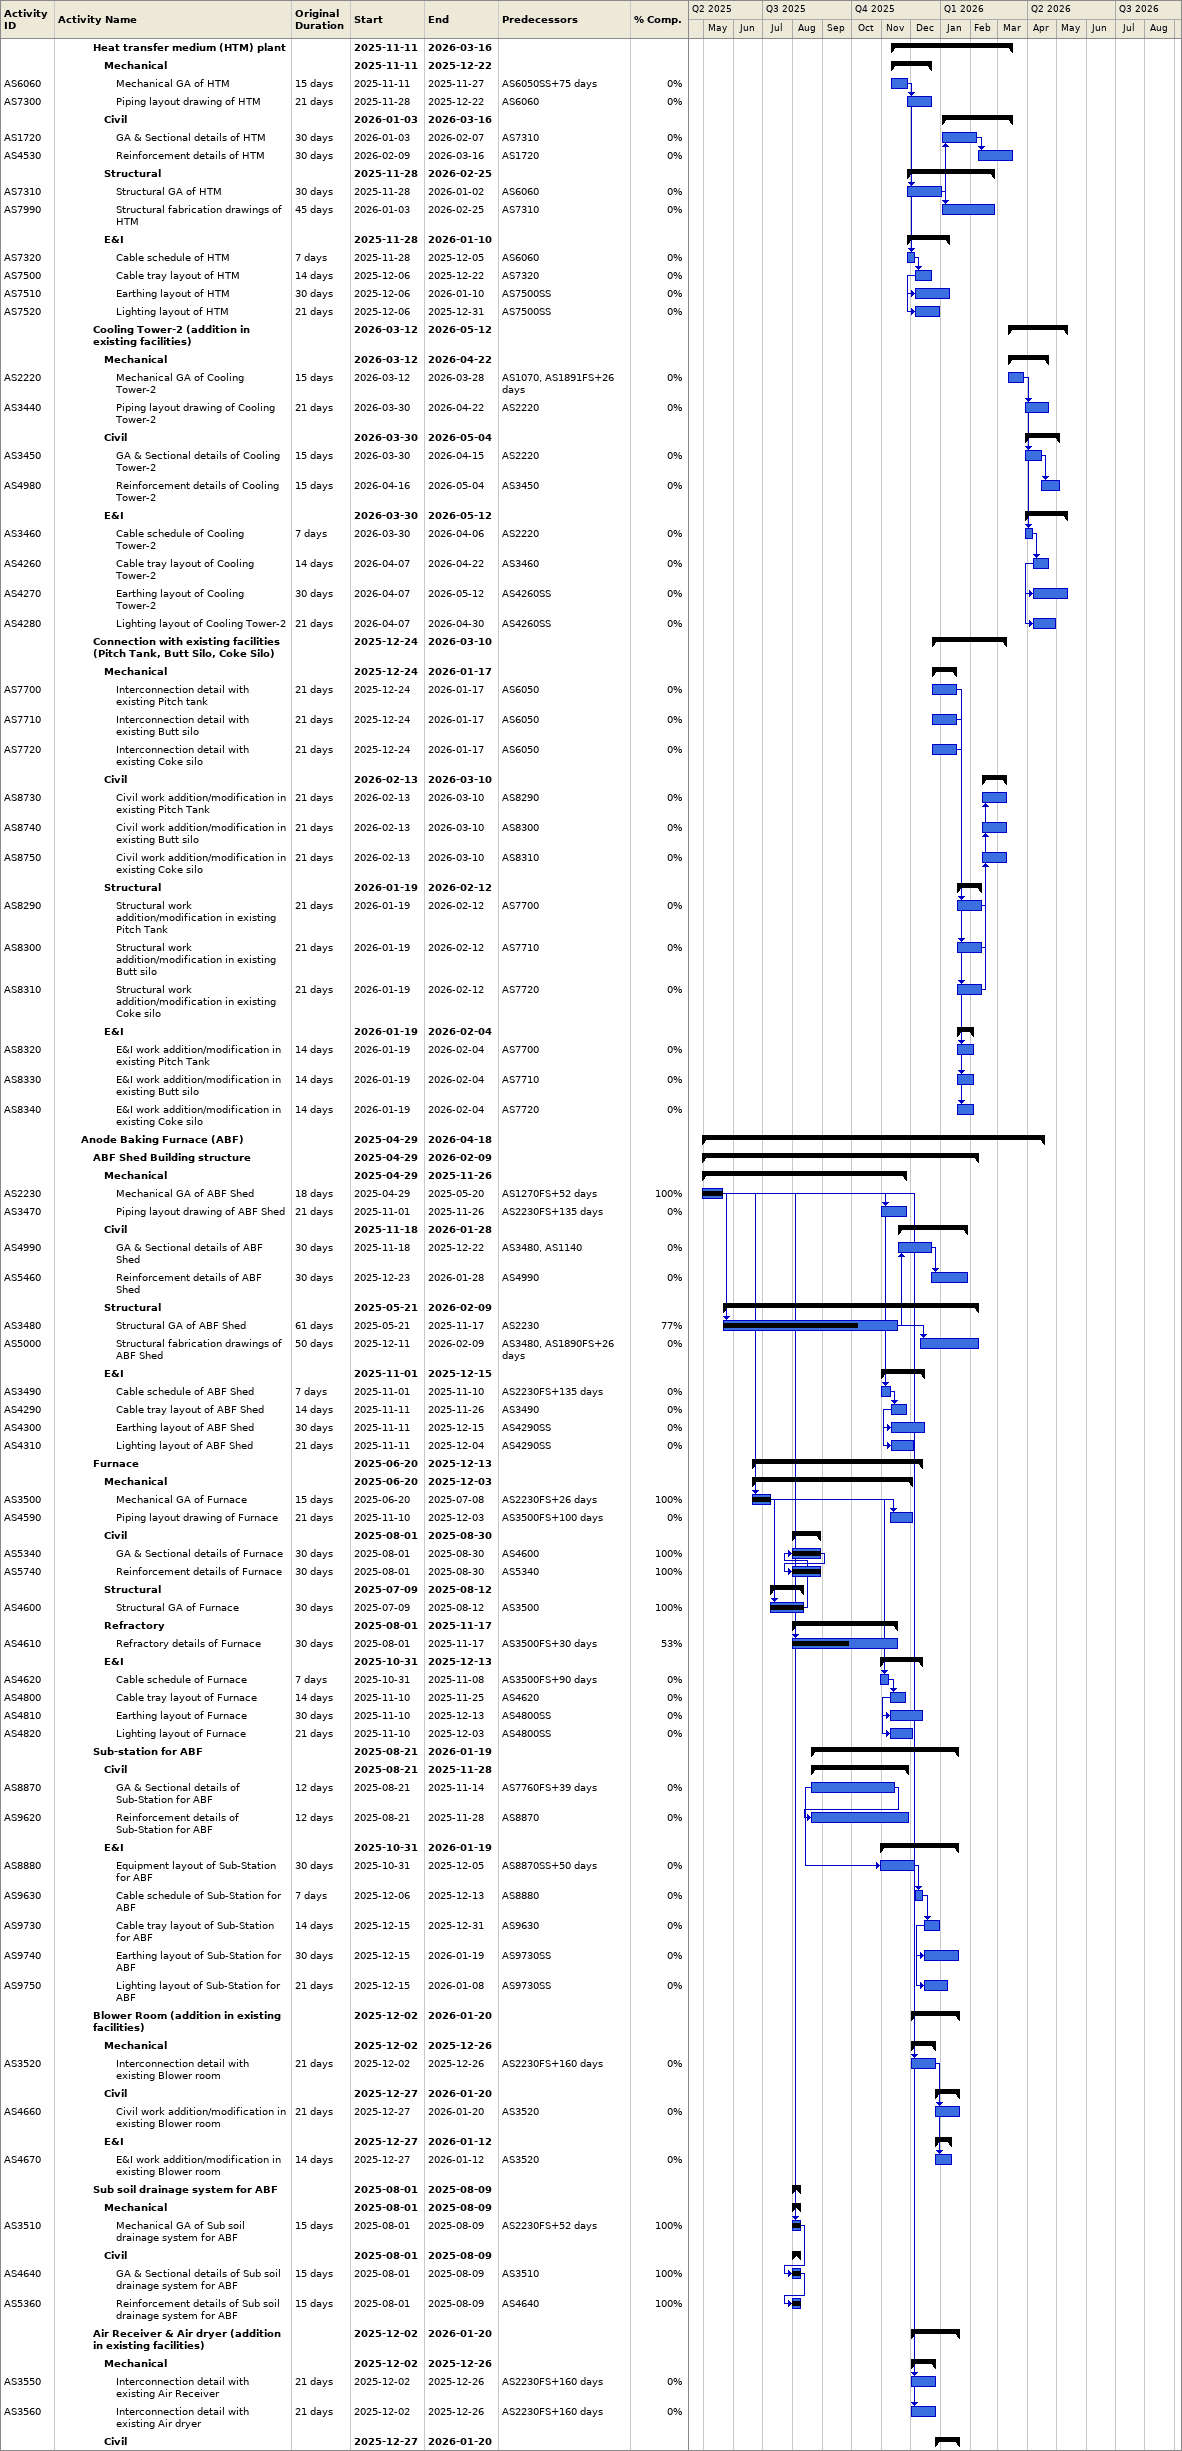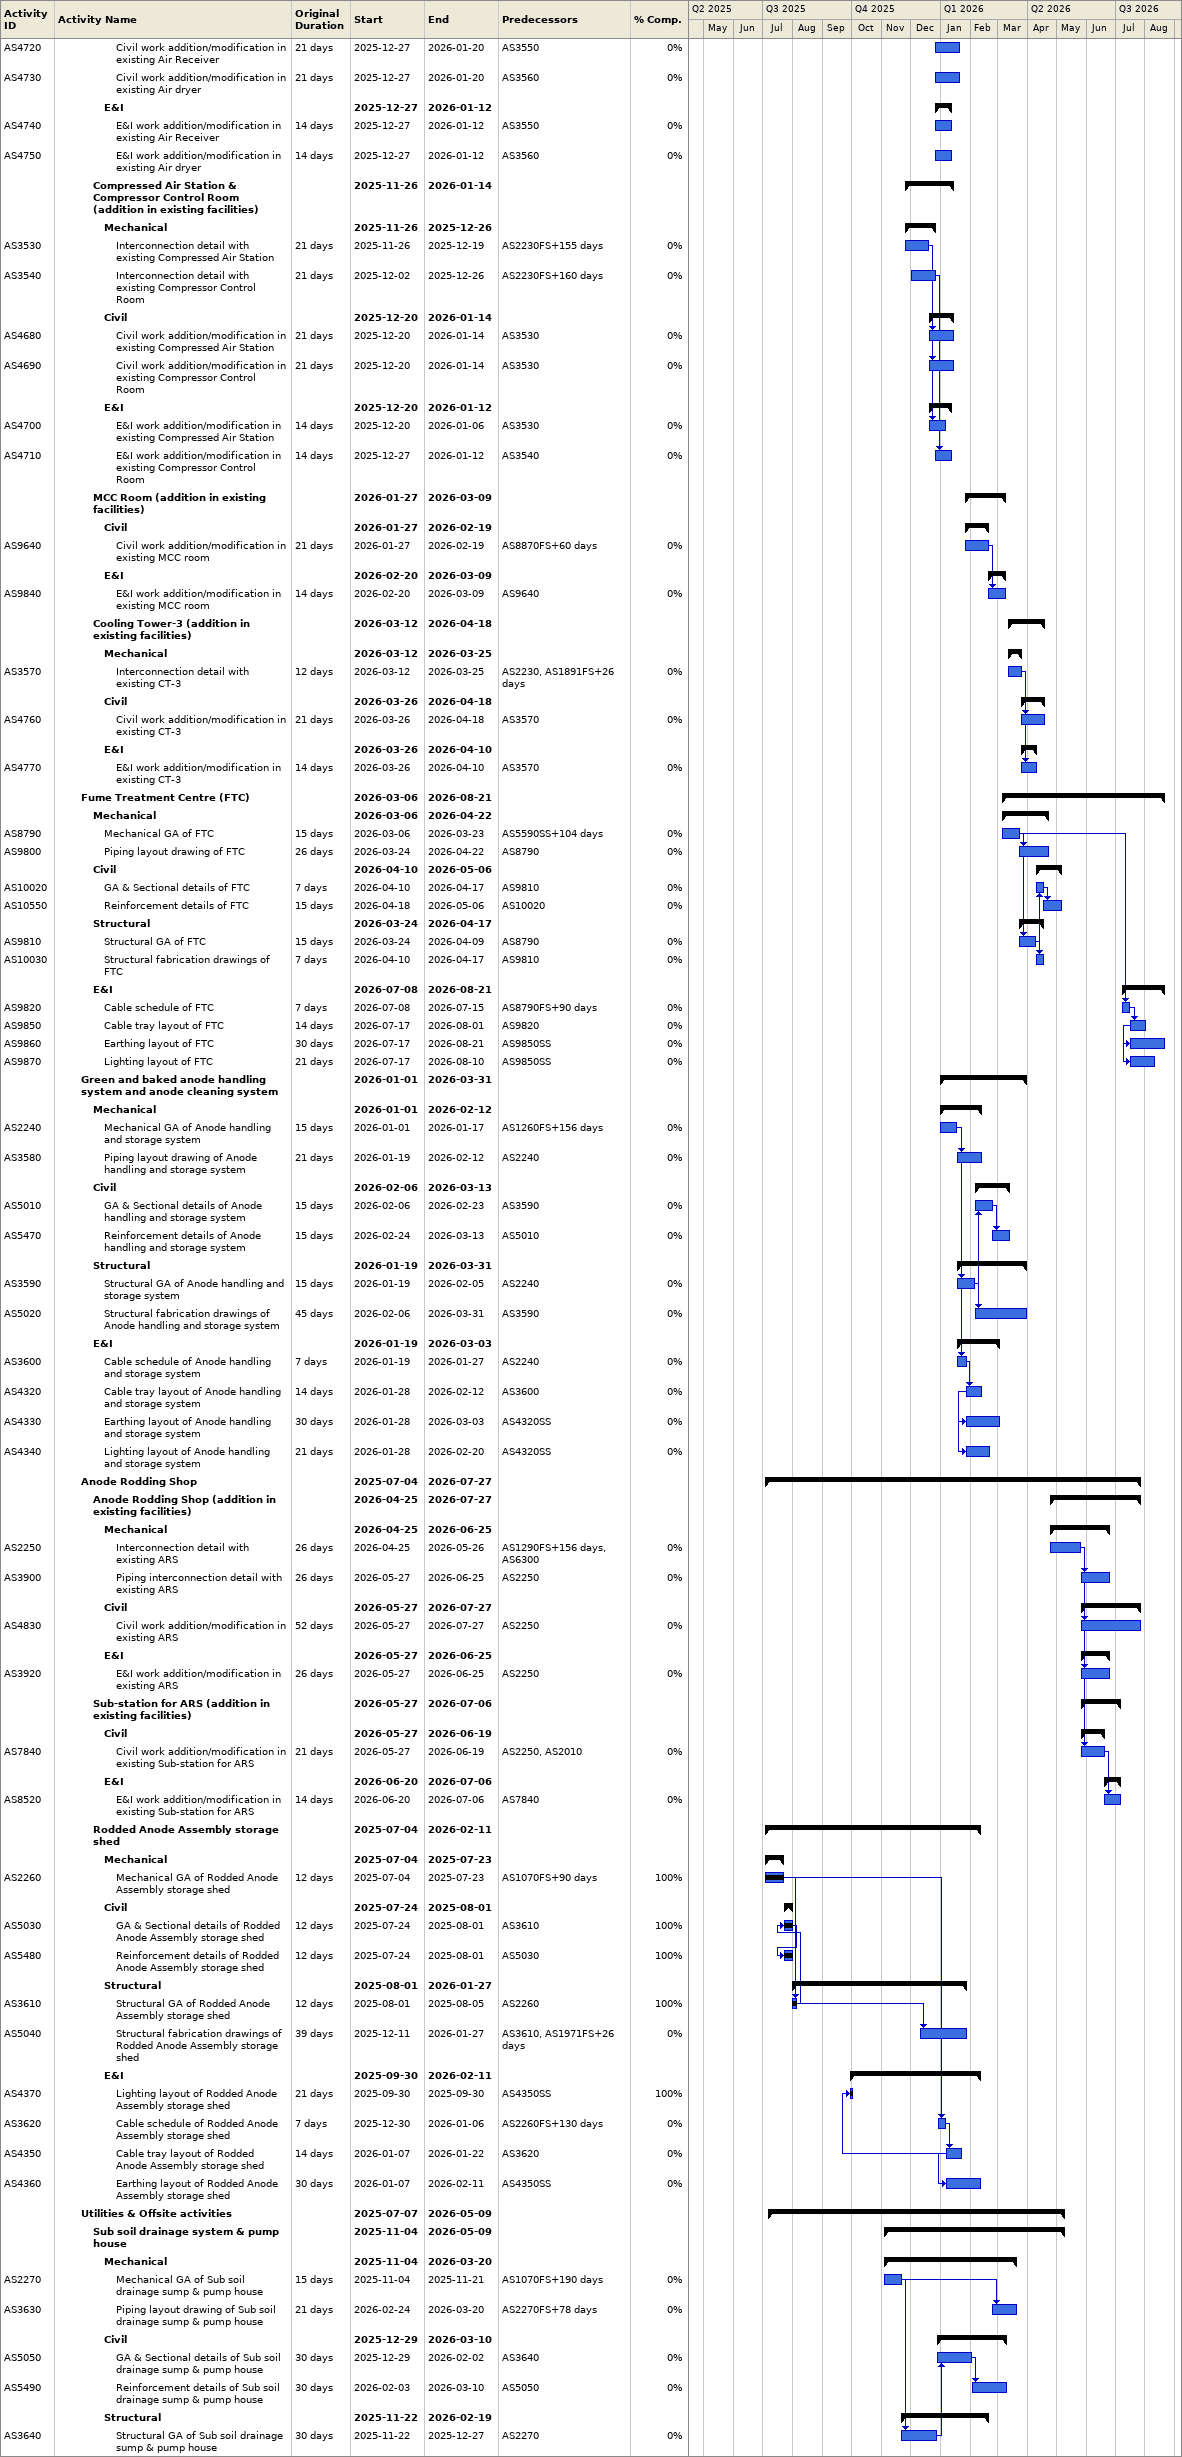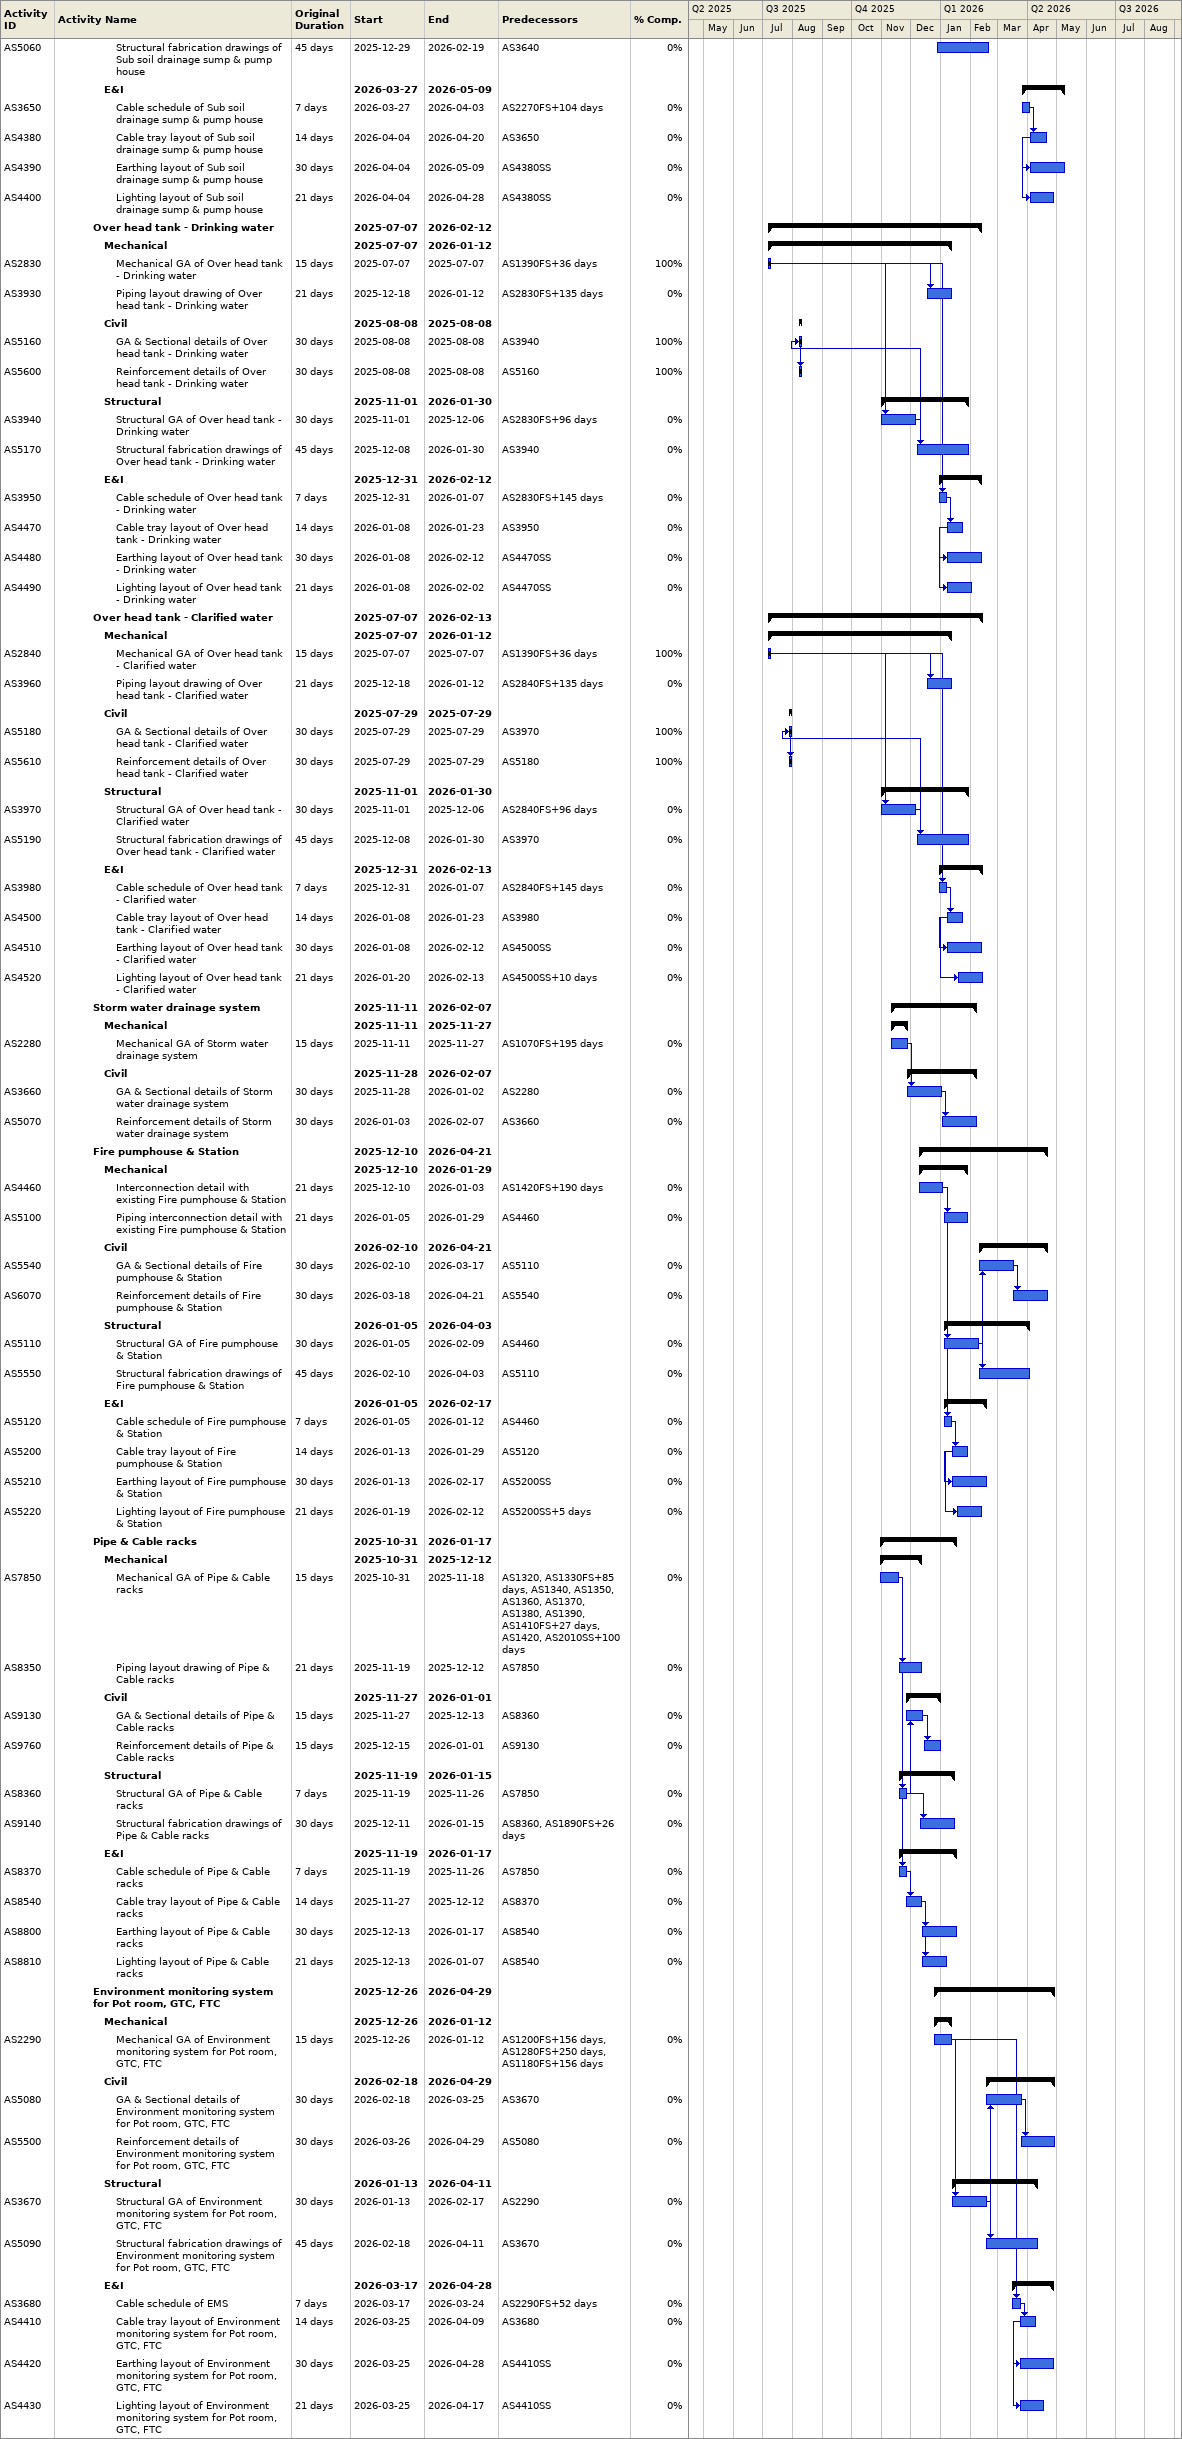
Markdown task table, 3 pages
| ID | Level | Task | Original duration | Start | Finish | Predecessors | % complete |
|---|---|---|---|---|---|---|---|
|  | 4 | **Heat transfer medium (HTM) plant** |  | 2025-11-11 | 2026-03-16 |  |  |
|  | 5 | **Mechanical** |  | 2025-11-11 | 2025-12-22 |  |  |
| AS6060 | 6 | Mechanical GA of HTM | 15d | 2025-11-11 | 2025-11-27 | AS6050SS+75d | 0 |
| AS7300 | 6 | Piping layout drawing of HTM | 21d | 2025-11-28 | 2025-12-22 | AS6060 | 0 |
|  | 5 | **Civil** |  | 2026-01-03 | 2026-03-16 |  |  |
| AS1720 | 6 | GA & Sectional details of HTM | 30d | 2026-01-03 | 2026-02-07 | AS7310 | 0 |
| AS4530 | 6 | Reinforcement details of HTM | 30d | 2026-02-09 | 2026-03-16 | AS1720 | 0 |
|  | 5 | **Structural** |  | 2025-11-28 | 2026-02-25 |  |  |
| AS7310 | 6 | Structural GA of HTM | 30d | 2025-11-28 | 2026-01-02 | AS6060 | 0 |
| AS7990 | 6 | Structural fabrication drawings of HTM | 45d | 2026-01-03 | 2026-02-25 | AS7310 | 0 |
|  | 5 | **E&I** |  | 2025-11-28 | 2026-01-10 |  |  |
| AS7320 | 6 | Cable schedule of HTM | 7d | 2025-11-28 | 2025-12-05 | AS6060 | 0 |
| AS7500 | 6 | Cable tray layout of HTM | 14d | 2025-12-06 | 2025-12-22 | AS7320 | 0 |
| AS7510 | 6 | Earthing layout of HTM | 30d | 2025-12-06 | 2026-01-10 | AS7500SS | 0 |
| AS7520 | 6 | Lighting layout of HTM | 21d | 2025-12-06 | 2025-12-31 | AS7500SS | 0 |
|  | 4 | **Cooling Tower-2 (addition in existing facilities)** |  | 2026-03-12 | 2026-05-12 |  |  |
|  | 5 | **Mechanical** |  | 2026-03-12 | 2026-04-22 |  |  |
| AS2220 | 6 | Mechanical GA of Cooling Tower-2 | 15d | 2026-03-12 | 2026-03-28 | AS1070, AS1891FS+26d | 0 |
| AS3440 | 6 | Piping layout drawing of Cooling Tower-2 | 21d | 2026-03-30 | 2026-04-22 | AS2220 | 0 |
|  | 5 | **Civil** |  | 2026-03-30 | 2026-05-04 |  |  |
| AS3450 | 6 | GA & Sectional details of Cooling Tower-2 | 15d | 2026-03-30 | 2026-04-15 | AS2220 | 0 |
| AS4980 | 6 | Reinforcement details of Cooling Tower-2 | 15d | 2026-04-16 | 2026-05-04 | AS3450 | 0 |
|  | 5 | **E&I** |  | 2026-03-30 | 2026-05-12 |  |  |
| AS3460 | 6 | Cable schedule of Cooling Tower-2 | 7d | 2026-03-30 | 2026-04-06 | AS2220 | 0 |
| AS4260 | 6 | Cable tray layout of Cooling Tower-2 | 14d | 2026-04-07 | 2026-04-22 | AS3460 | 0 |
| AS4270 | 6 | Earthing layout of Cooling Tower-2 | 30d | 2026-04-07 | 2026-05-12 | AS4260SS | 0 |
| AS4280 | 6 | Lighting layout of Cooling Tower-2 | 21d | 2026-04-07 | 2026-04-30 | AS4260SS | 0 |
|  | 4 | **Connection with existing facilities (Pitch Tank, Butt Silo, Coke Silo)** |  | 2025-12-24 | 2026-03-10 |  |  |
|  | 5 | **Mechanical** |  | 2025-12-24 | 2026-01-17 |  |  |
| AS7700 | 6 | Interconnection detail with existing Pitch tank | 21d | 2025-12-24 | 2026-01-17 | AS6050 | 0 |
| AS7710 | 6 | Interconnection detail with existing Butt silo | 21d | 2025-12-24 | 2026-01-17 | AS6050 | 0 |
| AS7720 | 6 | Interconnection detail with existing Coke silo | 21d | 2025-12-24 | 2026-01-17 | AS6050 | 0 |
|  | 5 | **Civil** |  | 2026-02-13 | 2026-03-10 |  |  |
| AS8730 | 6 | Civil work addition/modification in existing Pitch Tank | 21d | 2026-02-13 | 2026-03-10 | AS8290 | 0 |
| AS8740 | 6 | Civil work addition/modification in existing Butt silo | 21d | 2026-02-13 | 2026-03-10 | AS8300 | 0 |
| AS8750 | 6 | Civil work addition/modification in existing Coke silo | 21d | 2026-02-13 | 2026-03-10 | AS8310 | 0 |
|  | 5 | **Structural** |  | 2026-01-19 | 2026-02-12 |  |  |
| AS8290 | 6 | Structural work addition/modification in existing Pitch Tank | 21d | 2026-01-19 | 2026-02-12 | AS7700 | 0 |
| AS8300 | 6 | Structural work addition/modification in existing Butt silo | 21d | 2026-01-19 | 2026-02-12 | AS7710 | 0 |
| AS8310 | 6 | Structural work addition/modification in existing Coke silo | 21d | 2026-01-19 | 2026-02-12 | AS7720 | 0 |
|  | 5 | **E&I** |  | 2026-01-19 | 2026-02-04 |  |  |
| AS8320 | 6 | E&I work addition/modification in existing Pitch Tank | 14d | 2026-01-19 | 2026-02-04 | AS7700 | 0 |
| AS8330 | 6 | E&I work addition/modification in existing Butt silo | 14d | 2026-01-19 | 2026-02-04 | AS7710 | 0 |
| AS8340 | 6 | E&I work addition/modification in existing Coke silo | 14d | 2026-01-19 | 2026-02-04 | AS7720 | 0 |
|  | 3 | **Anode Baking Furnace (ABF)** |  | 2025-04-29 | 2026-04-18 |  |  |
|  | 4 | **ABF Shed Building structure** |  | 2025-04-29 | 2026-02-09 |  |  |
|  | 5 | **Mechanical** |  | 2025-04-29 | 2025-11-26 |  |  |
| AS2230 | 6 | Mechanical GA of ABF Shed | 18d | 2025-04-29 | 2025-05-20 | AS1270FS+52d | 100 |
| AS3470 | 6 | Piping layout drawing of ABF Shed | 21d | 2025-11-01 | 2025-11-26 | AS2230FS+135d | 0 |
|  | 5 | **Civil** |  | 2025-11-18 | 2026-01-28 |  |  |
| AS4990 | 6 | GA & Sectional details of ABF Shed | 30d | 2025-11-18 | 2025-12-22 | AS3480, AS1140 | 0 |
| AS5460 | 6 | Reinforcement details of ABF Shed | 30d | 2025-12-23 | 2026-01-28 | AS4990 | 0 |
|  | 5 | **Structural** |  | 2025-05-21 | 2026-02-09 |  |  |
| AS3480 | 6 | Structural GA of ABF Shed | 61d | 2025-05-21 | 2025-11-17 | AS2230 | 77 |
| AS5000 | 6 | Structural fabrication drawings of ABF Shed | 50d | 2025-12-11 | 2026-02-09 | AS3480, AS1890FS+26d | 0 |
|  | 5 | **E&I** |  | 2025-11-01 | 2025-12-15 |  |  |
| AS3490 | 6 | Cable schedule of ABF Shed | 7d | 2025-11-01 | 2025-11-10 | AS2230FS+135d | 0 |
| AS4290 | 6 | Cable tray layout of ABF Shed | 14d | 2025-11-11 | 2025-11-26 | AS3490 | 0 |
| AS4300 | 6 | Earthing layout of ABF Shed | 30d | 2025-11-11 | 2025-12-15 | AS4290SS | 0 |
| AS4310 | 6 | Lighting layout of ABF Shed | 21d | 2025-11-11 | 2025-12-04 | AS4290SS | 0 |
|  | 4 | **Furnace** |  | 2025-06-20 | 2025-12-13 |  |  |
|  | 5 | **Mechanical** |  | 2025-06-20 | 2025-12-03 |  |  |
| AS3500 | 6 | Mechanical GA of Furnace | 15d | 2025-06-20 | 2025-07-08 | AS2230FS+26d | 100 |
| AS4590 | 6 | Piping layout drawing of Furnace | 21d | 2025-11-10 | 2025-12-03 | AS3500FS+100d | 0 |
|  | 5 | **Civil** |  | 2025-08-01 | 2025-08-30 |  |  |
| AS5340 | 6 | GA & Sectional details of Furnace | 30d | 2025-08-01 | 2025-08-30 | AS4600 | 100 |
| AS5740 | 6 | Reinforcement details of Furnace | 30d | 2025-08-01 | 2025-08-30 | AS5340 | 100 |
|  | 5 | **Structural** |  | 2025-07-09 | 2025-08-12 |  |  |
| AS4600 | 6 | Structural GA of Furnace | 30d | 2025-07-09 | 2025-08-12 | AS3500 | 100 |
|  | 5 | **Refractory** |  | 2025-08-01 | 2025-11-17 |  |  |
| AS4610 | 6 | Refractory details of Furnace | 30d | 2025-08-01 | 2025-11-17 | AS3500FS+30d | 53 |
|  | 5 | **E&I** |  | 2025-10-31 | 2025-12-13 |  |  |
| AS4620 | 6 | Cable schedule of Furnace | 7d | 2025-10-31 | 2025-11-08 | AS3500FS+90d | 0 |
| AS4800 | 6 | Cable tray layout of Furnace | 14d | 2025-11-10 | 2025-11-25 | AS4620 | 0 |
| AS4810 | 6 | Earthing layout of Furnace | 30d | 2025-11-10 | 2025-12-13 | AS4800SS | 0 |
| AS4820 | 6 | Lighting layout of Furnace | 21d | 2025-11-10 | 2025-12-03 | AS4800SS | 0 |
|  | 4 | **Sub-station for ABF** |  | 2025-08-21 | 2026-01-19 |  |  |
|  | 5 | **Civil** |  | 2025-08-21 | 2025-11-28 |  |  |
| AS8870 | 6 | GA & Sectional details of Sub-Station for ABF | 12d | 2025-08-21 | 2025-11-14 | AS7760FS+39d | 0 |
| AS9620 | 6 | Reinforcement details of Sub-Station for ABF | 12d | 2025-08-21 | 2025-11-28 | AS8870 | 0 |
|  | 5 | **E&I** |  | 2025-10-31 | 2026-01-19 |  |  |
| AS8880 | 6 | Equipment layout of Sub-Station for ABF | 30d | 2025-10-31 | 2025-12-05 | AS8870SS+50d | 0 |
| AS9630 | 6 | Cable schedule of Sub-Station for ABF | 7d | 2025-12-06 | 2025-12-13 | AS8880 | 0 |
| AS9730 | 6 | Cable tray layout of Sub-Station for ABF | 14d | 2025-12-15 | 2025-12-31 | AS9630 | 0 |
| AS9740 | 6 | Earthing layout of Sub-Station for ABF | 30d | 2025-12-15 | 2026-01-19 | AS9730SS | 0 |
| AS9750 | 6 | Lighting layout of Sub-Station for ABF | 21d | 2025-12-15 | 2026-01-08 | AS9730SS | 0 |
|  | 4 | **Blower Room (addition in existing facilities)** |  | 2025-12-02 | 2026-01-20 |  |  |
|  | 5 | **Mechanical** |  | 2025-12-02 | 2025-12-26 |  |  |
| AS3520 | 6 | Interconnection detail with existing Blower room | 21d | 2025-12-02 | 2025-12-26 | AS2230FS+160d | 0 |
|  | 5 | **Civil** |  | 2025-12-27 | 2026-01-20 |  |  |
| AS4660 | 6 | Civil work addition/modification in existing Blower room | 21d | 2025-12-27 | 2026-01-20 | AS3520 | 0 |
|  | 5 | **E&I** |  | 2025-12-27 | 2026-01-12 |  |  |
| AS4670 | 6 | E&I work addition/modification in existing Blower room | 14d | 2025-12-27 | 2026-01-12 | AS3520 | 0 |
|  | 4 | **Sub soil drainage system for ABF** |  | 2025-08-01 | 2025-08-09 |  |  |
|  | 5 | **Mechanical** |  | 2025-08-01 | 2025-08-09 |  |  |
| AS3510 | 6 | Mechanical GA of Sub soil drainage system for ABF | 15d | 2025-08-01 | 2025-08-09 | AS2230FS+52d | 100 |
|  | 5 | **Civil** |  | 2025-08-01 | 2025-08-09 |  |  |
| AS4640 | 6 | GA & Sectional details of Sub soil drainage system for ABF | 15d | 2025-08-01 | 2025-08-09 | AS3510 | 100 |
| AS5360 | 6 | Reinforcement details of Sub soil drainage system for ABF | 15d | 2025-08-01 | 2025-08-09 | AS4640 | 100 |
|  | 4 | **Air Receiver & Air dryer (addition in existing facilities)** |  | 2025-12-02 | 2026-01-20 |  |  |
|  | 5 | **Mechanical** |  | 2025-12-02 | 2025-12-26 |  |  |
| AS3550 | 6 | Interconnection detail with existing Air Receiver | 21d | 2025-12-02 | 2025-12-26 | AS2230FS+160d | 0 |
| AS3560 | 6 | Interconnection detail with existing Air dryer | 21d | 2025-12-02 | 2025-12-26 | AS2230FS+160d | 0 |
|  | 5 | **Civil** |  | 2025-12-27 | 2026-01-20 |  |  |
| AS4720 | 6 | Civil work addition/modification in existing Air Receiver | 21d | 2025-12-27 | 2026-01-20 | AS3550 | 0 |
| AS4730 | 6 | Civil work addition/modification in existing Air dryer | 21d | 2025-12-27 | 2026-01-20 | AS3560 | 0 |
|  | 5 | **E&I** |  | 2025-12-27 | 2026-01-12 |  |  |
| AS4740 | 6 | E&I work addition/modification in existing Air Receiver | 14d | 2025-12-27 | 2026-01-12 | AS3550 | 0 |
| AS4750 | 6 | E&I work addition/modification in existing Air dryer | 14d | 2025-12-27 | 2026-01-12 | AS3560 | 0 |
|  | 4 | **Compressed Air Station & Compressor Control Room (addition in existing facilities)** |  | 2025-11-26 | 2026-01-14 |  |  |
|  | 5 | **Mechanical** |  | 2025-11-26 | 2025-12-26 |  |  |
| AS3530 | 6 | Interconnection detail with existing Compressed Air Station | 21d | 2025-11-26 | 2025-12-19 | AS2230FS+155d | 0 |
| AS3540 | 6 | Interconnection detail with existing Compressor Control Room | 21d | 2025-12-02 | 2025-12-26 | AS2230FS+160d | 0 |
|  | 5 | **Civil** |  | 2025-12-20 | 2026-01-14 |  |  |
| AS4680 | 6 | Civil work addition/modification in existing Compressed Air Station | 21d | 2025-12-20 | 2026-01-14 | AS3530 | 0 |
| AS4690 | 6 | Civil work addition/modification in existing Compressor Control Room | 21d | 2025-12-20 | 2026-01-14 | AS3530 | 0 |
|  | 5 | **E&I** |  | 2025-12-20 | 2026-01-12 |  |  |
| AS4700 | 6 | E&I work addition/modification in existing Compressed Air Station | 14d | 2025-12-20 | 2026-01-06 | AS3530 | 0 |
| AS4710 | 6 | E&I work addition/modification in existing Compressor Control Room | 14d | 2025-12-27 | 2026-01-12 | AS3540 | 0 |
|  | 4 | **MCC Room (addition in existing facilities)** |  | 2026-01-27 | 2026-03-09 |  |  |
|  | 5 | **Civil** |  | 2026-01-27 | 2026-02-19 |  |  |
| AS9640 | 6 | Civil work addition/modification in existing MCC room | 21d | 2026-01-27 | 2026-02-19 | AS8870FS+60d | 0 |
|  | 5 | **E&I** |  | 2026-02-20 | 2026-03-09 |  |  |
| AS9840 | 6 | E&I work addition/modification in existing MCC room | 14d | 2026-02-20 | 2026-03-09 | AS9640 | 0 |
|  | 4 | **Cooling Tower-3 (addition in existing facilities)** |  | 2026-03-12 | 2026-04-18 |  |  |
|  | 5 | **Mechanical** |  | 2026-03-12 | 2026-03-25 |  |  |
| AS3570 | 6 | Interconnection detail with existing CT-3 | 12d | 2026-03-12 | 2026-03-25 | AS2230, AS1891FS+26d | 0 |
|  | 5 | **Civil** |  | 2026-03-26 | 2026-04-18 |  |  |
| AS4760 | 6 | Civil work addition/modification in existing CT-3 | 21d | 2026-03-26 | 2026-04-18 | AS3570 | 0 |
|  | 5 | **E&I** |  | 2026-03-26 | 2026-04-10 |  |  |
| AS4770 | 6 | E&I work addition/modification in existing CT-3 | 14d | 2026-03-26 | 2026-04-10 | AS3570 | 0 |
|  | 3 | **Fume Treatment Centre (FTC)** |  | 2026-03-06 | 2026-08-21 |  |  |
|  | 4 | **Mechanical** |  | 2026-03-06 | 2026-04-22 |  |  |
| AS8790 | 5 | Mechanical GA of FTC | 15d | 2026-03-06 | 2026-03-23 | AS5590SS+104d | 0 |
| AS9800 | 5 | Piping layout drawing of FTC | 26d | 2026-03-24 | 2026-04-22 | AS8790 | 0 |
|  | 4 | **Civil** |  | 2026-04-10 | 2026-05-06 |  |  |
| AS10020 | 5 | GA & Sectional details of FTC | 7d | 2026-04-10 | 2026-04-17 | AS9810 | 0 |
| AS10550 | 5 | Reinforcement details of FTC | 15d | 2026-04-18 | 2026-05-06 | AS10020 | 0 |
|  | 4 | **Structural** |  | 2026-03-24 | 2026-04-17 |  |  |
| AS9810 | 5 | Structural GA of FTC | 15d | 2026-03-24 | 2026-04-09 | AS8790 | 0 |
| AS10030 | 5 | Structural fabrication drawings of FTC | 7d | 2026-04-10 | 2026-04-17 | AS9810 | 0 |
|  | 4 | **E&I** |  | 2026-07-08 | 2026-08-21 |  |  |
| AS9820 | 5 | Cable schedule of FTC | 7d | 2026-07-08 | 2026-07-15 | AS8790FS+90d | 0 |
| AS9850 | 5 | Cable tray layout of FTC | 14d | 2026-07-17 | 2026-08-01 | AS9820 | 0 |
| AS9860 | 5 | Earthing layout of FTC | 30d | 2026-07-17 | 2026-08-21 | AS9850SS | 0 |
| AS9870 | 5 | Lighting layout of FTC | 21d | 2026-07-17 | 2026-08-10 | AS9850SS | 0 |
|  | 3 | **Green and baked anode handling system and anode cleaning system** |  | 2026-01-01 | 2026-03-31 |  |  |
|  | 4 | **Mechanical** |  | 2026-01-01 | 2026-02-12 |  |  |
| AS2240 | 5 | Mechanical GA of Anode handling and storage system | 15d | 2026-01-01 | 2026-01-17 | AS1260FS+156d | 0 |
| AS3580 | 5 | Piping layout drawing of Anode handling and storage system | 21d | 2026-01-19 | 2026-02-12 | AS2240 | 0 |
|  | 4 | **Civil** |  | 2026-02-06 | 2026-03-13 |  |  |
| AS5010 | 5 | GA & Sectional details of Anode handling and storage system | 15d | 2026-02-06 | 2026-02-23 | AS3590 | 0 |
| AS5470 | 5 | Reinforcement details of Anode handling and storage system | 15d | 2026-02-24 | 2026-03-13 | AS5010 | 0 |
|  | 4 | **Structural** |  | 2026-01-19 | 2026-03-31 |  |  |
| AS3590 | 5 | Structural GA of Anode handling and storage system | 15d | 2026-01-19 | 2026-02-05 | AS2240 | 0 |
| AS5020 | 5 | Structural fabrication drawings of Anode handling and storage system | 45d | 2026-02-06 | 2026-03-31 | AS3590 | 0 |
|  | 4 | **E&I** |  | 2026-01-19 | 2026-03-03 |  |  |
| AS3600 | 5 | Cable schedule of Anode handling and storage system | 7d | 2026-01-19 | 2026-01-27 | AS2240 | 0 |
| AS4320 | 5 | Cable tray layout of Anode handling and storage system | 14d | 2026-01-28 | 2026-02-12 | AS3600 | 0 |
| AS4330 | 5 | Earthing layout of Anode handling and storage system | 30d | 2026-01-28 | 2026-03-03 | AS4320SS | 0 |
| AS4340 | 5 | Lighting layout of Anode handling and storage system | 21d | 2026-01-28 | 2026-02-20 | AS4320SS | 0 |
|  | 3 | **Anode Rodding Shop** |  | 2025-07-04 | 2026-07-27 |  |  |
|  | 4 | **Anode Rodding Shop (addition in existing facilities)** |  | 2026-04-25 | 2026-07-27 |  |  |
|  | 5 | **Mechanical** |  | 2026-04-25 | 2026-06-25 |  |  |
| AS2250 | 6 | Interconnection detail with existing ARS | 26d | 2026-04-25 | 2026-05-26 | AS1290FS+156d, AS6300 | 0 |
| AS3900 | 6 | Piping interconnection detail with existing ARS | 26d | 2026-05-27 | 2026-06-25 | AS2250 | 0 |
|  | 5 | **Civil** |  | 2026-05-27 | 2026-07-27 |  |  |
| AS4830 | 6 | Civil work addition/modification in existing ARS | 52d | 2026-05-27 | 2026-07-27 | AS2250 | 0 |
|  | 5 | **E&I** |  | 2026-05-27 | 2026-06-25 |  |  |
| AS3920 | 6 | E&I work addition/modification in existing ARS | 26d | 2026-05-27 | 2026-06-25 | AS2250 | 0 |
|  | 4 | **Sub-station for ARS (addition in existing facilities)** |  | 2026-05-27 | 2026-07-06 |  |  |
|  | 5 | **Civil** |  | 2026-05-27 | 2026-06-19 |  |  |
| AS7840 | 6 | Civil work addition/modification in existing Sub-station for ARS | 21d | 2026-05-27 | 2026-06-19 | AS2250, AS2010 | 0 |
|  | 5 | **E&I** |  | 2026-06-20 | 2026-07-06 |  |  |
| AS8520 | 6 | E&I work addition/modification in existing Sub-station for ARS | 14d | 2026-06-20 | 2026-07-06 | AS7840 | 0 |
|  | 4 | **Rodded Anode Assembly storage shed** |  | 2025-07-04 | 2026-02-11 |  |  |
|  | 5 | **Mechanical** |  | 2025-07-04 | 2025-07-23 |  |  |
| AS2260 | 6 | Mechanical GA of Rodded Anode Assembly storage shed | 12d | 2025-07-04 | 2025-07-23 | AS1070FS+90d | 100 |
|  | 5 | **Civil** |  | 2025-07-24 | 2025-08-01 |  |  |
| AS5030 | 6 | GA & Sectional details of Rodded Anode Assembly storage shed | 12d | 2025-07-24 | 2025-08-01 | AS3610 | 100 |
| AS5480 | 6 | Reinforcement details of Rodded Anode Assembly storage shed | 12d | 2025-07-24 | 2025-08-01 | AS5030 | 100 |
|  | 5 | **Structural** |  | 2025-08-01 | 2026-01-27 |  |  |
| AS3610 | 6 | Structural GA of Rodded Anode Assembly storage shed | 12d | 2025-08-01 | 2025-08-05 | AS2260 | 100 |
| AS5040 | 6 | Structural fabrication drawings of Rodded Anode Assembly storage shed | 39d | 2025-12-11 | 2026-01-27 | AS3610, AS1971FS+26d | 0 |
|  | 5 | **E&I** |  | 2025-09-30 | 2026-02-11 |  |  |
| AS4370 | 6 | Lighting layout of Rodded Anode Assembly storage shed | 21d | 2025-09-30 | 2025-09-30 | AS4350SS | 100 |
| AS3620 | 6 | Cable schedule of Rodded Anode Assembly storage shed | 7d | 2025-12-30 | 2026-01-06 | AS2260FS+130d | 0 |
| AS4350 | 6 | Cable tray layout of Rodded Anode Assembly storage shed | 14d | 2026-01-07 | 2026-01-22 | AS3620 | 0 |
| AS4360 | 6 | Earthing layout of Rodded Anode Assembly storage shed | 30d | 2026-01-07 | 2026-02-11 | AS4350SS | 0 |
|  | 3 | **Utilities & Offsite activities** |  | 2025-07-07 | 2026-05-09 |  |  |
|  | 4 | **Sub soil drainage system & pump house** |  | 2025-11-04 | 2026-05-09 |  |  |
|  | 5 | **Mechanical** |  | 2025-11-04 | 2026-03-20 |  |  |
| AS2270 | 6 | Mechanical GA of Sub soil drainage sump & pump house | 15d | 2025-11-04 | 2025-11-21 | AS1070FS+190d | 0 |
| AS3630 | 6 | Piping layout drawing of Sub soil drainage sump & pump house | 21d | 2026-02-24 | 2026-03-20 | AS2270FS+78d | 0 |
|  | 5 | **Civil** |  | 2025-12-29 | 2026-03-10 |  |  |
| AS5050 | 6 | GA & Sectional details of Sub soil drainage sump & pump house | 30d | 2025-12-29 | 2026-02-02 | AS3640 | 0 |
| AS5490 | 6 | Reinforcement details of Sub soil drainage sump & pump house | 30d | 2026-02-03 | 2026-03-10 | AS5050 | 0 |
|  | 5 | **Structural** |  | 2025-11-22 | 2026-02-19 |  |  |
| AS3640 | 6 | Structural GA of Sub soil drainage sump & pump house | 30d | 2025-11-22 | 2025-12-27 | AS2270 | 0 |
| AS5060 | 6 | Structural fabrication drawings of Sub soil drainage sump & pump house | 45d | 2025-12-29 | 2026-02-19 | AS3640 | 0 |
|  | 5 | **E&I** |  | 2026-03-27 | 2026-05-09 |  |  |
| AS3650 | 6 | Cable schedule of Sub soil drainage sump & pump house | 7d | 2026-03-27 | 2026-04-03 | AS2270FS+104d | 0 |
| AS4380 | 6 | Cable tray layout of Sub soil drainage sump & pump house | 14d | 2026-04-04 | 2026-04-20 | AS3650 | 0 |
| AS4390 | 6 | Earthing layout of Sub soil drainage sump & pump house | 30d | 2026-04-04 | 2026-05-09 | AS4380SS | 0 |
| AS4400 | 6 | Lighting layout of Sub soil drainage sump & pump house | 21d | 2026-04-04 | 2026-04-28 | AS4380SS | 0 |
|  | 4 | **Over head tank - Drinking water** |  | 2025-07-07 | 2026-02-12 |  |  |
|  | 5 | **Mechanical** |  | 2025-07-07 | 2026-01-12 |  |  |
| AS2830 | 6 | Mechanical GA of Over head tank - Drinking water | 15d | 2025-07-07 | 2025-07-07 | AS1390FS+36d | 100 |
| AS3930 | 6 | Piping layout drawing of Over head tank - Drinking water | 21d | 2025-12-18 | 2026-01-12 | AS2830FS+135d | 0 |
|  | 5 | **Civil** |  | 2025-08-08 | 2025-08-08 |  |  |
| AS5160 | 6 | GA & Sectional details of Over head tank - Drinking water | 30d | 2025-08-08 | 2025-08-08 | AS3940 | 100 |
| AS5600 | 6 | Reinforcement details of Over head tank - Drinking water | 30d | 2025-08-08 | 2025-08-08 | AS5160 | 100 |
|  | 5 | **Structural** |  | 2025-11-01 | 2026-01-30 |  |  |
| AS3940 | 6 | Structural GA of Over head tank - Drinking water | 30d | 2025-11-01 | 2025-12-06 | AS2830FS+96d | 0 |
| AS5170 | 6 | Structural fabrication drawings of Over head tank - Drinking water | 45d | 2025-12-08 | 2026-01-30 | AS3940 | 0 |
|  | 5 | **E&I** |  | 2025-12-31 | 2026-02-12 |  |  |
| AS3950 | 6 | Cable schedule of Over head tank - Drinking water | 7d | 2025-12-31 | 2026-01-07 | AS2830FS+145d | 0 |
| AS4470 | 6 | Cable tray layout of Over head tank - Drinking water | 14d | 2026-01-08 | 2026-01-23 | AS3950 | 0 |
| AS4480 | 6 | Earthing layout of Over head tank - Drinking water | 30d | 2026-01-08 | 2026-02-12 | AS4470SS | 0 |
| AS4490 | 6 | Lighting layout of Over head tank - Drinking water | 21d | 2026-01-08 | 2026-02-02 | AS4470SS | 0 |
|  | 4 | **Over head tank - Clarified water** |  | 2025-07-07 | 2026-02-13 |  |  |
|  | 5 | **Mechanical** |  | 2025-07-07 | 2026-01-12 |  |  |
| AS2840 | 6 | Mechanical GA of Over head tank - Clarified water | 15d | 2025-07-07 | 2025-07-07 | AS1390FS+36d | 100 |
| AS3960 | 6 | Piping layout drawing of Over head tank - Clarified water | 21d | 2025-12-18 | 2026-01-12 | AS2840FS+135d | 0 |
|  | 5 | **Civil** |  | 2025-07-29 | 2025-07-29 |  |  |
| AS5180 | 6 | GA & Sectional details of Over head tank - Clarified water | 30d | 2025-07-29 | 2025-07-29 | AS3970 | 100 |
| AS5610 | 6 | Reinforcement details of Over head tank - Clarified water | 30d | 2025-07-29 | 2025-07-29 | AS5180 | 100 |
|  | 5 | **Structural** |  | 2025-11-01 | 2026-01-30 |  |  |
| AS3970 | 6 | Structural GA of Over head tank - Clarified water | 30d | 2025-11-01 | 2025-12-06 | AS2840FS+96d | 0 |
| AS5190 | 6 | Structural fabrication drawings of Over head tank - Clarified water | 45d | 2025-12-08 | 2026-01-30 | AS3970 | 0 |
|  | 5 | **E&I** |  | 2025-12-31 | 2026-02-13 |  |  |
| AS3980 | 6 | Cable schedule of Over head tank - Clarified water | 7d | 2025-12-31 | 2026-01-07 | AS2840FS+145d | 0 |
| AS4500 | 6 | Cable tray layout of Over head tank - Clarified water | 14d | 2026-01-08 | 2026-01-23 | AS3980 | 0 |
| AS4510 | 6 | Earthing layout of Over head tank - Clarified water | 30d | 2026-01-08 | 2026-02-12 | AS4500SS | 0 |
| AS4520 | 6 | Lighting layout of Over head tank - Clarified water | 21d | 2026-01-20 | 2026-02-13 | AS4500SS+10d | 0 |
|  | 4 | **Storm water drainage system** |  | 2025-11-11 | 2026-02-07 |  |  |
|  | 5 | **Mechanical** |  | 2025-11-11 | 2025-11-27 |  |  |
| AS2280 | 6 | Mechanical GA of Storm water drainage system | 15d | 2025-11-11 | 2025-11-27 | AS1070FS+195d | 0 |
|  | 5 | **Civil** |  | 2025-11-28 | 2026-02-07 |  |  |
| AS3660 | 6 | GA & Sectional details of Storm water drainage system | 30d | 2025-11-28 | 2026-01-02 | AS2280 | 0 |
| AS5070 | 6 | Reinforcement details of Storm water drainage system | 30d | 2026-01-03 | 2026-02-07 | AS3660 | 0 |
|  | 4 | **Fire pumphouse & Station** |  | 2025-12-10 | 2026-04-21 |  |  |
|  | 5 | **Mechanical** |  | 2025-12-10 | 2026-01-29 |  |  |
| AS4460 | 6 | Interconnection detail with existing Fire pumphouse & Station | 21d | 2025-12-10 | 2026-01-03 | AS1420FS+190d | 0 |
| AS5100 | 6 | Piping interconnection detail with existing Fire pumphouse & Station | 21d | 2026-01-05 | 2026-01-29 | AS4460 | 0 |
|  | 5 | **Civil** |  | 2026-02-10 | 2026-04-21 |  |  |
| AS5540 | 6 | GA & Sectional details of Fire pumphouse & Station | 30d | 2026-02-10 | 2026-03-17 | AS5110 | 0 |
| AS6070 | 6 | Reinforcement details of Fire pumphouse & Station | 30d | 2026-03-18 | 2026-04-21 | AS5540 | 0 |
|  | 5 | **Structural** |  | 2026-01-05 | 2026-04-03 |  |  |
| AS5110 | 6 | Structural GA of Fire pumphouse & Station | 30d | 2026-01-05 | 2026-02-09 | AS4460 | 0 |
| AS5550 | 6 | Structural fabrication drawings of Fire pumphouse & Station | 45d | 2026-02-10 | 2026-04-03 | AS5110 | 0 |
|  | 5 | **E&I** |  | 2026-01-05 | 2026-02-17 |  |  |
| AS5120 | 6 | Cable schedule of Fire pumphouse & Station | 7d | 2026-01-05 | 2026-01-12 | AS4460 | 0 |
| AS5200 | 6 | Cable tray layout of Fire pumphouse & Station | 14d | 2026-01-13 | 2026-01-29 | AS5120 | 0 |
| AS5210 | 6 | Earthing layout of Fire pumphouse & Station | 30d | 2026-01-13 | 2026-02-17 | AS5200SS | 0 |
| AS5220 | 6 | Lighting layout of Fire pumphouse & Station | 21d | 2026-01-19 | 2026-02-12 | AS5200SS+5d | 0 |
|  | 4 | **Pipe & Cable racks** |  | 2025-10-31 | 2026-01-17 |  |  |
|  | 5 | **Mechanical** |  | 2025-10-31 | 2025-12-12 |  |  |
| AS7850 | 6 | Mechanical GA of Pipe & Cable racks | 15d | 2025-10-31 | 2025-11-18 | AS1320, AS1330FS+85d, AS1340, AS1350, AS1360, AS1370, AS1380, AS1390, AS1410FS+27d, AS1420, AS2010SS+100d | 0 |
| AS8350 | 6 | Piping layout drawing of Pipe & Cable racks | 21d | 2025-11-19 | 2025-12-12 | AS7850 | 0 |
|  | 5 | **Civil** |  | 2025-11-27 | 2026-01-01 |  |  |
| AS9130 | 6 | GA & Sectional details of Pipe & Cable racks | 15d | 2025-11-27 | 2025-12-13 | AS8360 | 0 |
| AS9760 | 6 | Reinforcement details of Pipe & Cable racks | 15d | 2025-12-15 | 2026-01-01 | AS9130 | 0 |
|  | 5 | **Structural** |  | 2025-11-19 | 2026-01-15 |  |  |
| AS8360 | 6 | Structural GA of Pipe & Cable racks | 7d | 2025-11-19 | 2025-11-26 | AS7850 | 0 |
| AS9140 | 6 | Structural fabrication drawings of Pipe & Cable racks | 30d | 2025-12-11 | 2026-01-15 | AS8360, AS1890FS+26d | 0 |
|  | 5 | **E&I** |  | 2025-11-19 | 2026-01-17 |  |  |
| AS8370 | 6 | Cable schedule of Pipe & Cable racks | 7d | 2025-11-19 | 2025-11-26 | AS7850 | 0 |
| AS8540 | 6 | Cable tray layout of Pipe & Cable racks | 14d | 2025-11-27 | 2025-12-12 | AS8370 | 0 |
| AS8800 | 6 | Earthing layout of Pipe & Cable racks | 30d | 2025-12-13 | 2026-01-17 | AS8540 | 0 |
| AS8810 | 6 | Lighting layout of Pipe & Cable racks | 21d | 2025-12-13 | 2026-01-07 | AS8540 | 0 |
|  | 4 | **Environment monitoring system for Pot room, GTC, FTC** |  | 2025-12-26 | 2026-04-29 |  |  |
|  | 5 | **Mechanical** |  | 2025-12-26 | 2026-01-12 |  |  |
| AS2290 | 6 | Mechanical GA of Environment monitoring system for Pot room, GTC, FTC | 15d | 2025-12-26 | 2026-01-12 | AS1200FS+156d, AS1280FS+250d, AS1180FS+156d | 0 |
|  | 5 | **Civil** |  | 2026-02-18 | 2026-04-29 |  |  |
| AS5080 | 6 | GA & Sectional details of Environment monitoring system for Pot room, GTC, FTC | 30d | 2026-02-18 | 2026-03-25 | AS3670 | 0 |
| AS5500 | 6 | Reinforcement details of Environment monitoring system for Pot room, GTC, FTC | 30d | 2026-03-26 | 2026-04-29 | AS5080 | 0 |
|  | 5 | **Structural** |  | 2026-01-13 | 2026-04-11 |  |  |
| AS3670 | 6 | Structural GA of Environment monitoring system for Pot room, GTC, FTC | 30d | 2026-01-13 | 2026-02-17 | AS2290 | 0 |
| AS5090 | 6 | Structural fabrication drawings of Environment monitoring system for Pot room, GTC, FTC | 45d | 2026-02-18 | 2026-04-11 | AS3670 | 0 |
|  | 5 | **E&I** |  | 2026-03-17 | 2026-04-28 |  |  |
| AS3680 | 6 | Cable schedule of EMS | 7d | 2026-03-17 | 2026-03-24 | AS2290FS+52d | 0 |
| AS4410 | 6 | Cable tray layout of Environment monitoring system for Pot room, GTC, FTC | 14d | 2026-03-25 | 2026-04-09 | AS3680 | 0 |
| AS4420 | 6 | Earthing layout of Environment monitoring system for Pot room, GTC, FTC | 30d | 2026-03-25 | 2026-04-28 | AS4410SS | 0 |
| AS4430 | 6 | Lighting layout of Environment monitoring system for Pot room, GTC, FTC | 21d | 2026-03-25 | 2026-04-17 | AS4410SS | 0 |
